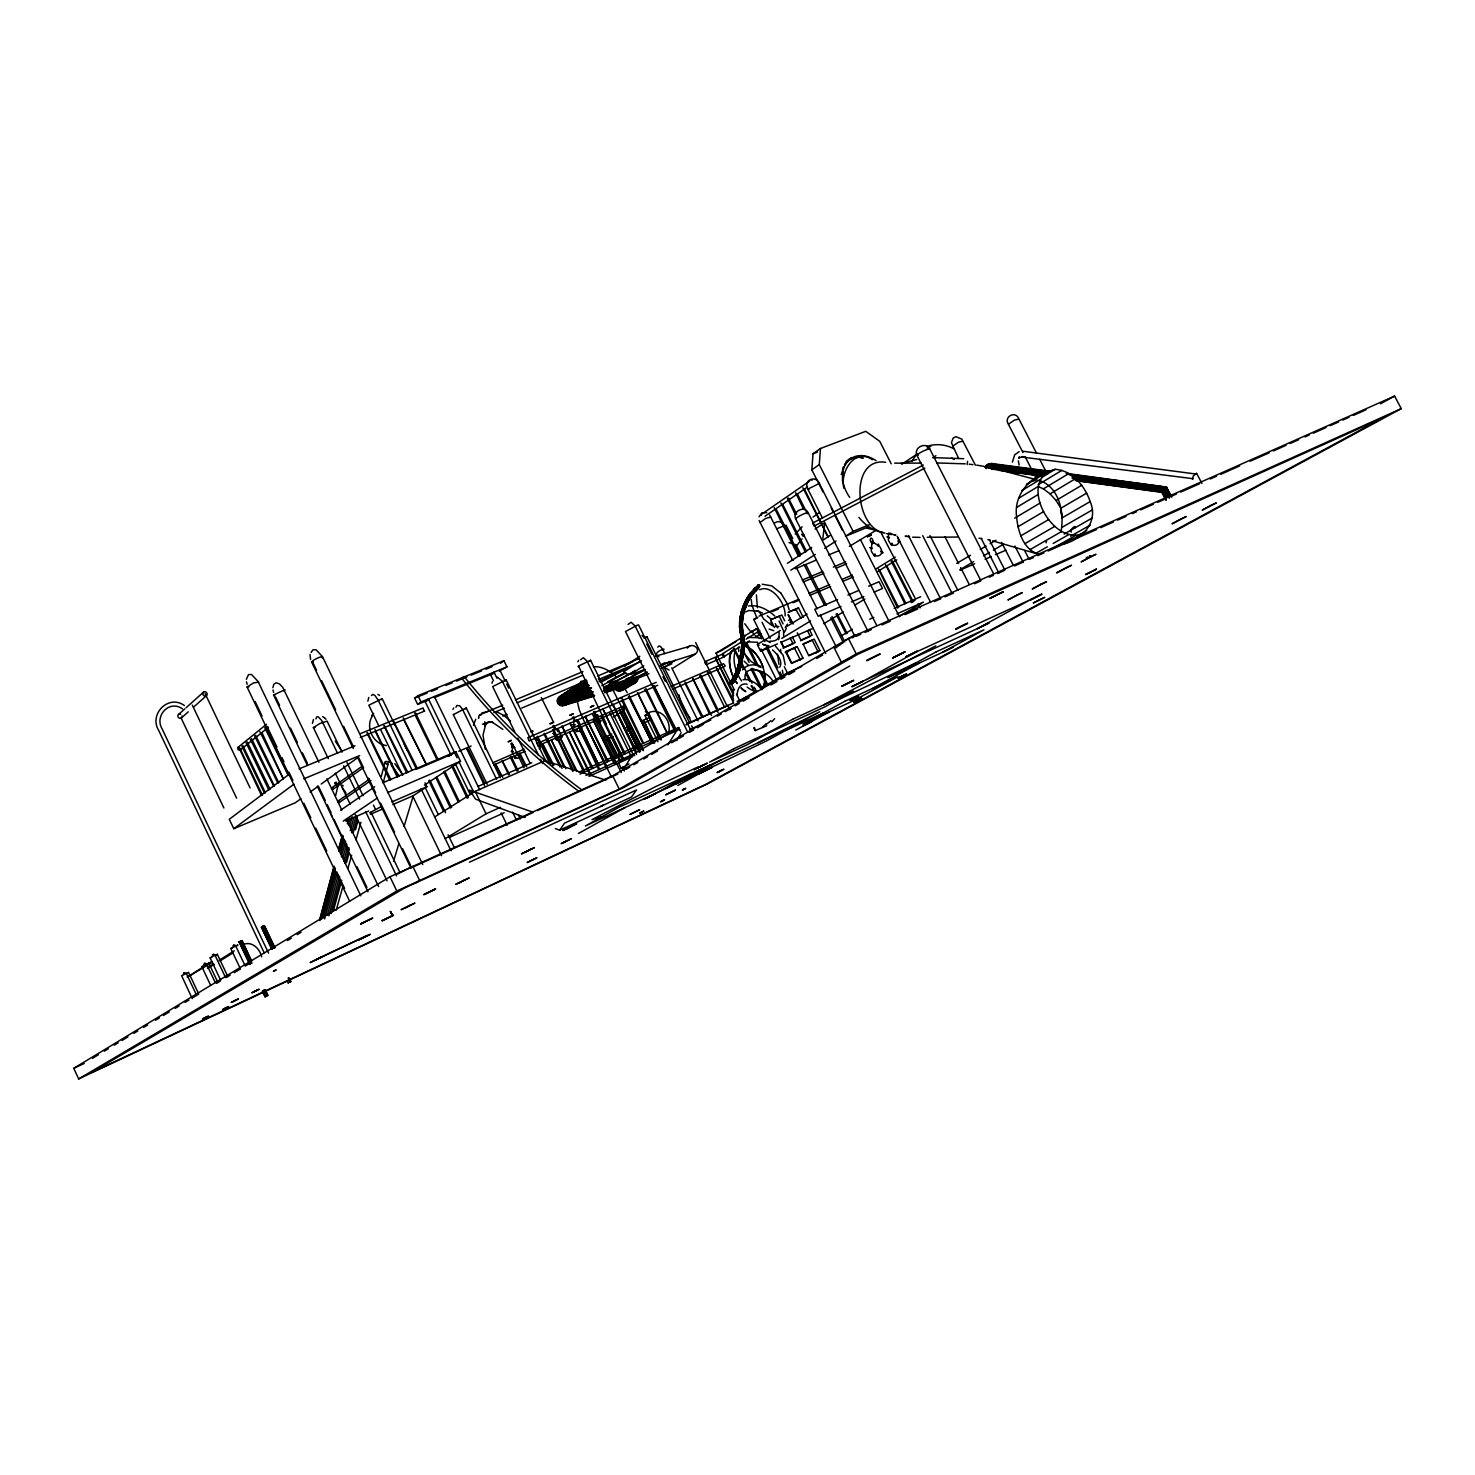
<?xml version="1.0" encoding="UTF-8"?>
<svg xmlns="http://www.w3.org/2000/svg" width="1475" height="1475" viewBox="0 0 1475 1475"><rect width="100%" height="100%" fill="white"/><g stroke="black" fill="none" stroke-linecap="round" stroke-linejoin="round"><path stroke-width="1.5" d="M742.202 646.105L742.441 643.377A43.291 34.46 57.3 0 0 741.556 635.024L740.911 631.853M739.583 621.842L739.565 627.262L739.842 621.528M740.1 621.399L740.653 632.701M740.432 621.307L740.985 632.701M741.243 627.557L741.169 621.233M741.612 627.483L741.538 621.27M741.722 645.884L741.87 643.598A43.107 34.312 57.3 0 0 740.966 635.283M741.943 627.373L741.87 621.344M741.925 646.013L741.925 644.298M742.202 627.244L742.146 621.454M742.367 627.096L742.46 621.749M1081.728 534.097C1050.274 544.386 1016.976 478.656 1055.123 469.327C1072.509 470.433 1084.918 486.16 1090.172 501.574C1098.691 521.376 1083.185 538.578 1064.563 543.796M623.427 669.097C624.533 680.141 640.261 670.185 645.497 669.521M1048.983 470.58C1029.366 477.826 1013.491 494.955 1016.625 517.006C1017.934 531.498 1023.576 550.654 1039.635 554.305M1060.986 531.903C1064.507 513.466 1059.585 486.879 1039.414 480.555M628.368 683.497C632.646 685.875 639.505 681.524 637.55 676.509L604.51 686.686M594.093 696.053L564.077 705.456C558.417 707.539 554.582 699.574 559.836 696.513L584.782 680.012M183.582 973.408L183.637 974.403M741.851 647.728L742.128 643.469A43.144 34.349 57.3 0 0 741.224 635.135M742.128 647.838L742.441 645.054M744.174 647.672L744.174 645.165A45.338 36.082 57.3 0 0 743.271 634.766M744.34 647.525L744.377 645.276A45.946 36.562 57.3 0 0 744.433 641.902A45.651 36.34 57.3 0 1 744.377 645.276M741.648 647.58L741.851 645.276M1012.403 462.154L1014.671 454.835L1019.188 451.627M822.866 538.412L824.636 523.514M1018.322 460.772L1019.114 465.031M349.686 901.336L247.062 687L253.553 682.925L258.697 682.151M606.299 723.838L578.495 666.036L590.59 660.265L613.784 707.318M742.054 646.824L740.745 654.347M742.367 646.732L741.796 651.268M742.331 649.645L742.81 643.303A43.513 34.626 57.3 0 0 741.907 634.914L740.782 621.252L743.99 606.022M742.736 646.695L742.128 651.36M744.101 646.898L743.824 651.194A55.22 44.029 57.1 0 1 742.847 656.412M744.211 649.277L744.303 647.027M823.032 491.986L811.822 469.824L813.038 453.765L820.487 448.492L865.733 431.308L879.764 441.338L891.232 463.814M867.89 527.073L845.452 536.292L853.085 531.369L819.27 464.607L820.487 448.492M741.519 649.277L741.612 647.101M741.722 649.424L741.796 646.953M785.253 664.948L783.151 655.25L775.463 646.179M741.169 665.207A57.894 46.278 57.3 0 1 732.633 683.404L731.121 683.755L730.107 682.224A55.515 44.379 57.3 0 0 738.311 664.746A55.386 44.268 57.3 0 1 730.199 682.003L730.107 682.224M732.651 683.423L730.199 682.003M553.899 729.775L553.881 734.458M573.757 721.183L573.904 726.456A9.237 5.089 66.5 0 0 574.402 727.673M739.583 622.008L740.21 616.458M739.897 622.303L740.395 616.292M740.173 622.413L740.653 616.181M740.524 622.487L743.64 606.022M740.892 622.524L744.359 606.096M741.261 622.505L744.709 606.207M741.63 622.45L743.474 611.24L749.577 597.246M741.962 622.358L743.732 611.406L749.816 597.486M742.22 622.229L742.884 616.568M742.478 621.915L742.994 616.753M367.865 701.16L368.768 697.435M742.238 648.428L740.837 656.375M742.497 651.434L743.197 643.284A43.808 34.865 57.3 0 0 742.294 634.822L741.151 626.469M742.884 651.434L743.566 643.284A44.139 35.123 57.3 0 0 742.663 634.766L741.519 626.451M743.455 649.645L743.253 651.397A55.054 43.9 57.1 0 1 742.663 654.882M744.285 648.945L744.008 651.047A55.183 44.01 57.1 0 1 743.031 656.246A55.091 43.918 57.1 0 0 744.101 650.881M741.224 650.807L741.483 648.779M741.519 651.139L741.667 648.631M312.405 723.469L313.456 719.487M590.59 660.265L589.41 661.353M387.851 761.948L386.616 761.413A1.862 1.512 25.9 0 0 385.141 762.022L386.727 764.363A1.862 1.512 25.9 0 0 388.183 763.737L383.666 781.086M624.275 705.751L625.363 707.76L624.331 705.677L536.623 743.732M1075.478 480.444L1163.056 492.152L1162.153 492.539L1162.89 489.608L1166.153 486.658L1171.758 497.149M756.398 594.867L757.394 607.737M633.623 754.352L634.637 755.624M1165.877 488.852L1166.412 486.75M307.39 765.433L273.576 694.965L285.062 689.673L283.882 690.872M335.618 795.597L338.383 784.128M246.343 679.348L248.482 674.591L251.561 674.499L258.051 681.468L360.803 895.823M272.875 687.682L273.852 684.123L276.286 682.759L279.549 683.976L282.758 687.405L318.895 762.243M1196.704 474.139L1022.894 451.258M742.423 650.069L739.528 664.211A55.773 44.563 57.3 0 1 731.287 681.763M742.589 652.54L742.792 650.069M743.16 650.125L740.266 664.34A56.382 45.061 57.3 0 1 731.932 682.077M743.511 650.217L741.335 661.15M743.787 650.364L741.648 661.077M740.966 652.485L741.298 650.457M733.333 689.286L732.817 700.551M737.168 694.633C737.555 687.571 741.372 682.612 747.143 684.253M843.405 466.782L842.428 481.219M315.927 718.915L316.664 716.905L318.342 716.887L321.661 720.445L337.646 753.43M742.552 651.766L739.897 664.248A56.05 44.803 57.3 0 1 731.618 681.892M740.948 654.531L741.483 651.839M739.325 660.394L740.339 655.453M739.436 660.597L740.524 655.306M740.782 655.195L738.625 665.336M741.114 655.121L738.883 665.502M741.925 660.966L743.013 655.674A54.686 43.586 57.1 0 0 743.972 650.53M742.091 660.818L743.123 655.877A54.907 43.771 57.1 0 0 744.082 650.696M353.281 748.507L311.594 662.017C312.811 659.602 324.906 654.421 322.122 657.868M742.736 617.269L743.935 611.609M742.921 617.122L744.027 611.83M740.137 616.827L744.986 601.597M740.247 617.011L741.483 611.185M740.45 617.177L741.741 611.056M343.011 838.593L333.94 819.362M529.175 740.819L527.829 737.703L656.246 682.353M492.042 683.238L492.41 681.561M674.554 730.549L625.511 631.521L637.495 625.105L638.564 624.921L690.742 730.18M739.399 660.026L738.311 664.948A55.718 44.545 57.3 0 1 732.835 678.611M739.583 659.878L738.422 665.151A55.995 44.766 57.3 0 1 737.076 670.019M741.612 659.897L740.597 664.469A56.732 45.338 57.3 0 1 732.227 682.317M741.87 660.062L740.634 665.649A58.004 46.37 57.3 0 1 739.768 669.042M742.072 660.247L740.911 665.538A58.06 46.407 57.3 0 1 732.337 683.792M742.183 660.45L741.077 665.391A58.023 46.389 57.3 0 1 732.54 683.626M740.561 656.209L741.169 653.499M740.266 655.84L740.727 653.775M740.376 656.025L740.911 653.628M888.632 533.028L888.337 539.868A10.657 7.965 57.6 0 0 889.812 542.763L891.785 545.068L894.919 545.326A9.293 6.951 57.6 0 0 897.501 544.238L899.308 541.897L898.81 539.795A12.095 9.053 57.6 0 0 897.113 536.236M872.002 541.823L871.209 550.599A10.546 7.928 57.7 0 0 872.647 553.457L874.601 555.743L877.736 555.983A9.2 6.914 57.6 0 0 880.298 554.913L882.105 552.59L881.608 550.488A11.966 9.016 57.6 0 0 879.487 546.34L874.011 542.763M572.466 689.95L566.216 692.881L566.418 693.858M658.956 656.799C650.198 652.706 667.862 647.23 663.234 649.903M753.799 727.968L755.108 730.604L766.779 725.792M657.776 647.138C660.118 642.713 663.934 652.024 664.653 653.628M381.306 776.348L384.993 762.354M657.979 741.722L644.999 715.467C649.83 713.937 648.484 711.042 648.373 713.918M678.5 727.747L679.459 729.443M319.872 919.091L334.069 866.12M338.808 848.457L342.348 835.2M319.651 920.529L334.124 867.042M339.195 847.609L342.403 836.159M320.444 919.792L334.106 868.904M338.863 851.204L343.03 835.717M323.302 910.038L328.04 892.412M329.22 888.005L333.958 870.361M341.057 843.921L342.845 837.302M321.679 918.962L335.397 868.001M340.153 850.282L343.14 839.201M347.307 823.695L348.506 819.27M323.302 917.966L335.858 871.375M340.651 853.619L344.228 840.308M348.413 824.783L350.22 818.127M324.629 918.925L337.24 872.278M341.444 856.717L345.648 841.174M349.852 825.631L352.248 816.744M327.376 915.108L338.236 875.081M343.048 857.307L346.68 843.958M350.294 830.609L353.908 817.279M328.907 915.846L339.637 876.463M343.804 861.142L347.363 847.996M351.529 832.693L355.696 817.371M331.174 913.541L340.135 880.704M344.91 863.188L349.096 847.867M353.281 832.527L357.448 817.205M333.332 910.868L341.702 880.225M346.496 862.691L348.893 853.933M355.475 829.853L357.872 821.096M778.634 639.671L779.445 636.702M723.451 654.144L723.008 655.767M723.912 656.836C726.493 655.49 721.035 657.205 722.695 653.628L742.183 641.57M336.208 910.186L343.011 886.014M347.952 868.425L351.658 855.242M355.973 839.865L360.914 822.276M232.847 946.065L233.88 944.756L235.428 945.438L245.256 966.07M643.708 637.882L646.935 636.794L645.663 637.919M393.512 861.4L398.785 843.884M404.076 826.35L413.313 795.689L426.883 786.747L424.984 782.819M967.157 464.57L967.6 461.362M575.397 720.556L573.793 720.63M553.586 728.005L555.227 727.931M841.266 474.526L843.589 467.151M743.953 612.217L747.567 602.667M741.317 611.941L743.068 606.207M741.519 612.143L743.326 606.096M513.798 747.198C512.433 749.724 510.534 744.119 513.245 745.723M929.951 449.119C927.517 448.289 915.035 454.761 918.169 455.425M599.274 721.625C592.563 723.192 605.414 718.565 599.698 721.976M455.996 707.263L456.365 706.212M759.053 516.822L761.893 512.802L766.705 512.692M1075.312 527.7C1076.031 523.514 1068.287 531.664 1071.366 532.033M779.703 667.216C783.188 661.556 777.749 654.531 772.531 649.922M473.457 725.258L475.761 719.228M911.863 461.196L916.712 453.987M485.773 723.948L483.007 735.14L485.275 749.245M519.513 755.938L518.739 757.394A9.329 4.923 66.6 0 1 517.209 758.371L514.111 756.749A9.403 4.978 66.6 0 1 513.779 756.196M784.479 632.038L786.304 628.553M580.597 659.731L583.455 657.703L587.197 661.408L633.697 755.716M788.572 620.348C790.047 618.08 792.96 623.39 789.733 622.118M578.532 791.098C534.743 758.869 495.6 720.501 461.601 678.131L464.201 676.601C498.163 718.878 537.269 757.154 581.021 789.291M464.219 676.693L463.168 677.67M628.073 624.423L631.153 622.229L635.135 626.045L687.663 732.024M742.902 607.036L745.41 601.321M743.087 607.258L745.723 601.265M743.345 607.46L748.618 596.767M743.658 607.626L748.968 596.877M744.359 607.036L752.25 592.821L759.367 585.391L759.938 586.257L757.707 585.28L757.505 586.718M745.299 607.626L747.493 602.169M906.406 536.163L905.152 536.089M311.096 652.448L312.94 649.83L316 649.719L322.417 656.559L422.772 864.59M372.235 716.223C365.155 727.47 373.193 743.935 386.303 745.539M338.328 784.497L338.162 784.847A1.899 1.549 24.4 0 1 336.65 785.474L336.189 785.401M335.083 783.096L335.765 785.216M825.226 604.971L823.806 602.169M757.376 642.731L758.961 645.405M577.85 661.759L578.587 660.339M1046.531 540.772L1046.07 542.8M452.917 709.475L453.71 707.963M761.34 514.443L761.192 515.402M676.859 740.597L681.173 732.651M680.528 731.342L678.629 727.525L667.898 744.875M895.878 534.78L894.717 534.761M580.652 730.125L580.892 726.696M632.48 754.684L623.188 769.821M844.474 464.865L846.613 461.03L851.425 457.582M746.719 603.201L749.982 597.762M747.032 603.164L752.969 593.909M744.875 602.058L747.714 596.896M744.967 602.298L747.972 596.785M745.133 602.556L748.286 596.748M212.326 954.952L213.617 954.085L215.018 955.247L225.564 977.593M951.725 458.098L954.251 459.426M635.08 670.314L630.194 674.13M935.906 455.646L933.362 457.49M266.477 724.299L237.862 747.493L238.083 749.706L239.817 750.332L268.487 727.212M239.817 750.332L239.817 748.526M927.093 447.994L930.836 446.28M328.317 758.648L313.382 727.581L319.614 723.653L327.081 721.091L342.016 752.121M371.479 695.499L372.788 694.43L374.834 695.389L378.079 699.961L412.06 770.19M559.689 830.204L564.556 823.124L636.555 789.936L631.466 797.016L559.689 830.204L555.374 828.618M360.287 737.5L424.634 711.061L422.993 708.645M844.88 465.289C848.199 458.836 856.385 455.683 863.188 458.19M573.535 719.155L574.605 718.915M747.53 597.062L750.535 592.821M747.419 597.541L750.978 592.526M747.493 597.817L751.273 592.508M747.659 598.094L751.605 592.544M747.88 598.334L759.367 585.391M749.484 597.32L759.625 585.649M748.858 598.813L752.748 593.337M749.189 598.832L752.895 593.614M749.742 598.684L752.932 594.167M555.467 729.406L554.121 729.461M509.465 741.427L510.737 740.597M378.78 725.829L368.824 705.216L382.154 698.671L395.226 725.608M382.283 698.837L381.324 699.74M645.349 711.632L647.617 713.052L661.021 740.1M873.44 542.782C871.965 546.432 870.914 537.619 873.44 542.782C867.927 543.962 870.619 532.106 873.458 542.081M529.341 740.782L657.703 685.303M265.371 929.969L264.781 928.586M802.068 538.854L794.767 548.073L793.716 544.109L788.996 542.56M551.244 723.451L553.586 722.234L541.307 697.601M788.388 497.997L796.684 514.259M666.128 681.671L664.838 678.684L664.856 680.528M371.626 715.762L373.636 713.384M722.842 653.978L704.995 661.667L705.161 663.455L706.451 664.58L724.409 656.725M706.451 664.58L704.995 661.667M750.406 593.319L754.389 588.599M750.462 593.595L754.684 588.562M750.609 593.89L754.997 588.617M751.439 594.572L758.574 587.124M751.771 594.683L758.703 587.437M752.084 594.72L756.269 590.074M752.397 594.683L756.251 590.35M724.981 666.331L672.545 689.231M415.305 715.375L437.098 759.883L437.964 759.404L415.452 712.812L414.512 713.218M524.086 767.774L512.065 743.16L513.355 746.295M771.867 721.773L774.652 718.638M553.586 725.497L555.061 728.005M573.83 716.776L572.263 717.495M484.593 725.921L487.709 722.529L486.658 723.192L490.696 721.717L488.28 721.939L493.111 722.492L492.06 722.049L502.809 729.369M453.71 714.453L466.248 707.908L500.283 777.749M793.108 559.947L791.909 560.482L792.849 560.002M774.117 507.566L798.491 556.222L799.727 555.614L776.182 509.152M466.321 708.074L465.27 708.94M780.883 502.901L805.239 551.834L806.143 551.447M770.761 517.135L765.691 518.389L760.27 522.39M239.872 748.231L262.347 794.97L261.499 795.431L239.3 748.433M795.209 534.024L802.123 526.815M802.842 487.746L828.176 537.103L804.612 489.442M259.858 731.563L283.403 779.021L262.126 733.038M288.197 775.444L264.762 727.636M1018.58 458.061L1019.465 456.678M192.229 998.575L181.628 975.694L188.56 972.375L198.295 993.062M339.287 802.474C340.467 798.897 335.36 802.953 339.287 802.474L370.907 780.533M742.681 669.853C746.719 664.063 754.813 663.99 760.823 666.276M332.963 789.309C334.143 785.733 329.036 789.789 332.963 789.309L362.537 768.328M687.239 648.152C691.332 641.625 702.266 648.816 695.223 654.089L673.061 668.083M220.642 980.174L210.114 957.865L213.414 956.003L217.341 954.343L227.869 976.653M624.681 666.423L625.824 665.317M210.538 985.097L201.798 966.586L204.988 964.797L208.786 963.175L217.526 981.686M217.341 954.343L216.327 955.007M208.786 963.175L207.827 963.802M755.698 590.867L758.74 587.732M755.938 590.756L758.592 588.248M753.946 588.875L759.072 585.206M753.799 589.392L758.445 585.003M753.854 589.687L758.758 585.059M1034.565 597.541C1019.538 605.801 1055.492 587.548 1035.966 596.822M183.914 972.578L186.256 973.297L196.009 994.003M757.892 585.151L757.726 586.46M240.333 968.651L230.782 948.48L237.973 944.996L236.94 945.659M241.9 746.147L264.467 793.034L265.352 792.683L242.896 745.631M246.933 742.294L246.085 742.736L268.745 789.826L269.999 789.217L247.339 742.165M250.363 739.288L273.797 786.138M537.711 736.523L551.134 763.239M766.207 723.783L762.686 726.935M572.669 771.314L553.143 729.756M552.683 730.07L553.641 729.553L573.775 770.78M178.586 714.453L184.799 708.903M186.053 707.779L203.532 692.125M591.862 768.42L592.803 767.94L591.77 768.493L570.032 723.192L591.844 765.894M181.407 717.938L188.265 711.835M193.575 707.115L206.426 695.702A2.305 2.047 45.3 0 0 205.67 691.941A2.305 2.047 45.3 0 0 202.849 694.098A2.305 2.047 45.3 0 0 206.426 695.702M576.522 720.464L577.555 719.911L598.868 765.304L577.131 720.187M962.548 441.302L958.492 442.187L952.629 446.261M606.022 759.607L585.372 716.555L608.106 761.1M594.37 711.743L616.679 757.247L615.812 757.707L593.669 713.052L594.96 711.632M891.195 561.256L912.306 602.113M624.054 753.983L602.869 708.959L625.105 753.467L624.054 754.002L625.068 753.485M603.183 708.867L602.242 709.346M755.347 730.531L754.389 727.452M636.536 754.518L613.01 704.571L635.338 748.876L634.287 749.411L635.338 748.876M613.453 704.423L612.457 704.921M621.141 698.781L622.1 698.32L643.432 742.957M1018.303 419.25L1014.542 420.043L1008.55 424.118M629.456 696.145L651.323 740.321L650.291 740.856M645.331 689.267L646.197 688.88L667.272 733.259L645.128 689.415M1092.569 571.341L1096.515 569.147L1085.582 574.549L1091.168 572.042M213.488 963.783L207.514 968.006L214.281 964.521M208.62 968.042L207.827 967.323M211.755 961.387L187.214 977.261L212.566 962.143M188.339 977.298L187.546 976.561M619.555 761.118L608.161 737.15L620.459 760.658M733.61 695.499L715.652 658.385L733.647 692.9M716.352 658.071L715.412 658.569M639.302 752.232L627.963 728.392L639.247 749.798M709.438 713.9L692.881 678.574L711.466 715.449M700.791 675.181L718.067 709.973M643.229 721.699L644.133 721.257L653.849 743.289M583.418 771.517L584.506 770.964L561.938 725.958L583.418 771.517L584.469 771.001M774.781 522.888C784.571 516.674 788.148 534.964 791.596 539.887M624.294 710.249L622.874 707.392L624.294 710.249L613.526 716.942M598.518 765.451L599.569 764.935M533.102 734.292L532.309 734.863M289.229 774.172L229.27 819.289L233.769 828.71L295.35 802.732L300.882 798.731M615.591 757.781L616.642 757.283M366.98 732.817L389.695 780.072L390.82 779.501L367.404 732.54M374.945 729.443L397.918 776.569M233.769 828.71L293.986 784.128M383.998 725.829L406.639 772.845L407.764 772.273L384.274 725.608M622.026 700.883L642.823 743.234L643.874 742.699M429.004 699.814L417.665 704.442L414.604 698.154L417.978 695.665L503.952 660.726L506.957 666.866L499.251 671.088M505.077 681.081L506.165 679.938L492.668 686.576L514.812 731.95M416.171 768.752L417.259 768.217L416.208 768.788L393.548 721.902M783.723 526.575L784.755 525.543L776.864 528.732M417.665 704.442L421.039 701.971L506.957 666.866M403.91 720.077L426.33 764.437L403.228 717.827M436.987 759.92L437.946 759.422M807.231 513.816C809.959 510.368 795.486 517.264 795.781 519.126L854.67 635.928M512.12 746.737L510.903 743.603L511.843 743.234M658.495 737.168L659.565 736.633L637.513 692.605L658.495 737.168L659.528 736.67M811.176 480.002L812.264 480.094M310.1 792.075L317.494 786.728M321.181 784.073L358.075 757.394M676.011 729.258L653.812 685.58L674.978 729.793M500.431 663.252L503.952 660.726M331.709 787.871L361.264 766.853M813.02 517.117L819.418 512.581M239.042 942.027L242.103 940.571L251.672 961.073M242.103 940.589L239.024 942.064M264.375 925.71L261.333 927.222L264.467 925.692L274.903 947.706M811.822 469.824L819.27 464.607M500.818 775.887L495.305 763.626L502.791 777.417M338.033 801.054L369.617 779.058M508.58 774.91L502.108 760.676L509.576 774.43M517.117 771.148L510.313 757.154L511.18 756.767M761.543 514.296L809.535 481.127M524.75 765.378L518.923 753.412L519.753 752.987L526.704 766.889M765.009 516.268L807.526 487.008M340.559 810.273L374.687 786.783M552.885 765.728L542.597 743.75L553.862 765.248M563.837 767.166L551.3 739.952L565.828 768.752M237.862 747.493L239.595 748.138M575.158 769.655L559.504 736.394L577.149 771.259M343.233 821.114L377.526 797.883M598.629 769.397L578.126 726.032L599.569 768.954M591.069 775.02L569.479 732.061L590.258 775.444M606.004 767L585.372 723.819L606.907 766.576L606.004 767.037L606.852 766.594M448.769 756.417L455.849 751.66L460.513 761.266L424.413 785.161M614.061 763.386L614.946 762.962L614.061 763.405L593.374 720.335L615.02 762.944M369.69 812.836L381.527 806.383M601.966 716.647L623.169 759.256L622.284 759.68L623.169 759.256M630.858 755.845L609.913 713.199M870.563 535.278L871.448 534.817L869.568 535.794M640.021 751.715L619.463 708.996L640.5 751.457M758.003 633.531L758.224 633.494M901.87 464.164L917.137 454.023M586.036 679.533L558.656 697.638L562.952 696.311M561.145 695.665L585.372 680.215M557.79 698.929L585.428 680.676M815.067 529.046L824.378 522.906M570.051 691.222L573.757 688.77M579.343 685.082L584.911 681.413M557.329 700.33L587.013 680.731M557.273 701.713L587.087 682.058M557.642 703.003L587.511 683.349M558.417 704.11L588.267 684.511M559.523 704.958L589.263 685.451M588.617 687.332L560.906 705.474L593.134 695.407M589.945 687.682L562.454 705.658L594.665 695.573M572.835 699.205L587.603 689.544M591.069 687.829L564.077 705.456L588.802 689.526M639.8 656.246L627.225 664.469L628.774 663.916M565.663 704.903L591.604 688.051M787.373 563.321L811.785 547.428M823.05 540.09L830.554 535.204M623.796 671.733L641.09 660.505M790.84 570.198L815.306 554.416M824.728 548.35L836.012 541.048M633.125 672.711L643.764 665.87M795.633 492.705L803.598 509.317M876.574 529.986L849.397 546.358M669.152 670.111L664.174 667.272L675.292 660.228M434.756 816.91L475.153 791.393L545.842 760.27M764.843 641.68L753.725 619.482L757.247 617.269M795.763 609.341L801.109 618.504M219.148 960.262L234.248 950.84M219.959 960.981L233.179 952.758M734.458 690.116L716.002 653.093L756.638 628.719L761.69 638.822M720.685 651.083L735.822 641.662M739.602 639.32L745.281 635.78M750.959 632.24L756.638 628.719M695.223 654.089L660.745 664.948L664.672 662.773M746.092 639.154L759.736 630.692M794.933 610.115L798.491 607.903L803.267 617.417M745.963 697.288L737.131 701.362M751.937 685.746C752.195 691.628 759.33 694.522 754.094 687.258M761.893 687.995L752.066 668.304M759.662 671.328L766.613 685.156L767.737 684.603L761.782 672.766M767.664 684.658L766.631 685.156M643.653 811.158L639.726 813.131L643.764 811.121M724.133 656.522L739.749 646.898M743.658 644.483L749.503 640.888M755.366 637.274L761.229 633.66M662.367 800.962L660.431 801.865L664.524 799.837M876.297 568.742L895.288 557.089M630.267 756.085L630.489 755.974M780.275 630.47L757.283 644.52L760.621 651.212L777.472 643.874M786.009 626.949L807.083 614.061M877.68 571.489L896.689 559.873M445.284 838.648L486.049 813.794L500.578 807.304M1026.784 484.113L1029.993 482.141M1026.287 484.74L1043.931 473.991M1041.368 477.679L1055.123 469.327M1021.88 490.567L1040.336 479.357M760.621 651.212L768.309 646.548M781.75 638.398L810.549 620.938M73.75 1068.324L389.972 876.795L612.678 775.776L619.223 789.07L396.812 891.011L78.673 1078.926L73.75 1068.324L84.167 1063.475M264.025 990.149C264.873 996.326 270.755 994.537 264.91 996.713M1038.16 484.703L1061.926 470.322M1018.653 498.273L1038.418 486.308M92.519 1058.312L98.419 1054.736M104.338 1051.177L108.265 1048.799M114.165 1045.222L118.111 1042.843M122.038 1040.465L127.938 1036.907M133.856 1033.33L137.783 1030.951M143.683 1027.393L147.629 1025.014M155.502 1020.258L159.429 1017.879M163.375 1015.501L169.275 1011.924M175.175 1008.365L179.12 1005.987M185.02 1002.41L188.948 1000.032M192.893 997.672L198.793 994.095M216.512 983.401L220.439 981.023M226.357 977.446L230.284 975.067M234.23 972.689L240.13 969.13M246.03 965.553L249.957 963.175M287.367 940.589L291.294 938.211M297.194 934.634L301.14 932.255M783.096 648.115L793.015 643.69L790.121 637.938M290.852 981.465L287.809 982.977L290.944 981.428M559.836 696.513L561.182 695.628M1038.16 486.529L1043.378 488.852L1068.951 473.475M800.501 640.777L810.31 636.389L807.452 630.673M794.509 648.115L800.261 659.62M1016.865 507.289L1038.363 494.383M823.788 623.685L843.35 611.959M855.076 604.916L864.866 599.053M785.161 652.227L795.062 647.783M1043.378 488.852L1050.071 493.867L1075.699 478.564M793.605 648.705L797.182 646.566L802.953 658.071L799.358 660.192M1014.634 518.186L1040.133 503.03M204.251 1018.285L206.758 1016.81M615.13 688.456L615.812 689.526L621.547 686.115M615.812 689.526L616.716 690.392L626.414 684.64M628.608 696.513L629.53 696.071M233.474 1001.507L236.129 999.921M625.584 687.35L629.53 685.027M618.984 691.351L631.153 684.16M620.182 691.351L636.647 681.579L604.603 691.591M623.151 689.968L635.541 682.63L605.395 692.217M1050.071 493.867L1056.045 500.467L1081.747 485.257M803.027 644.28L812.246 640.224L817.998 651.673L816.044 652.78M224.421 1008.845L226.966 1007.333M254.013 991.882L256.724 990.297M1017.971 526.759L1043.655 511.622M956.74 563.358L970.476 555.282M980.285 549.493L986.167 546.027M990.094 543.722L995.975 540.256M674.776 729.775L618.504 762.907L621.215 768.438L625.4 766.539M415.305 883.119L419.656 880.538L412.852 866.415L397.568 873.993M405.201 908.084L410.548 904.931M1193.293 478.73L1021.696 457.029M734.31 648.355L752.029 683.146M840.953 636.057L852.476 629.309M1090.172 501.574L1062.074 517.891L1060.783 508.285L1086.688 493.111M816.302 652.669L819.934 650.549L814.182 639.117L803.119 643.967L808.779 655.767L817.998 651.673M959.948 569.663L973.721 561.625M983.548 555.891L989.448 552.443M993.376 550.138L1003.203 544.386M621.215 768.438L628.995 763.903M1020.792 535.849L1048.67 519.587M743.511 698.449L756.859 690.65M801.792 666.442L787.392 672.858L760.676 688.438L750.941 668.839M531.756 731.747L533.028 731.065L531.664 731.877M553.752 725.479L552.738 726.087M609.507 777.62L848.457 638.509L1394.576 396.074L1401.25 408.649L707.465 783.907L78.673 1078.926M845.617 640.353L855.223 634.766M911.034 602.63L914.924 600.362M625.842 769.397L629.825 767.074M633.789 764.769L637.772 762.464M643.727 758.998L647.709 756.675M651.692 754.37L657.647 750.904M671.567 742.81L675.55 740.505M679.514 738.182L683.497 735.878M689.452 732.411L693.434 730.107M697.417 727.783L703.372 724.317M717.293 716.242L721.275 713.918M725.239 711.614L731.213 708.147M735.195 705.824L739.159 703.52M743.142 701.215L749.097 697.749M770.964 685.027L776.938 681.561M780.92 679.256L784.884 676.951M788.867 674.628L794.822 671.162M816.689 658.458L822.663 654.992M834.592 648.06L840.547 644.593M852.089 637.882L859.261 633.715M459.499 882.88L465.031 879.653M900.1 615.886L921.543 603.496M1024.885 543.667L1054.809 526.354M787.484 498.329L795.412 514.867M1061.852 527.46L1091.998 510.11M524.879 852.513L530.631 849.213M566.713 828.95L572.872 825.41M397.494 776.661L398.268 776.311M1029.956 549.659L1061.668 531.479M1064.102 534.079L1091.998 518.149M619.223 789.07L856.219 653.886L1401.25 408.649M467.225 749.355L468.11 748.95L484.685 783.151M1047.361 546.783L1035.671 553.42L992.638 540.846M1053.187 543.445L1068.767 534.577M1070.647 536.218L1090.209 525.118M1055.621 546.801L1075.607 535.48M1076.676 536.236L1086.706 530.558M849.766 665.999L647.562 780.312L469.456 862.174M697.269 768.328L703.833 764.64M646.843 798.086L652.909 794.675M702.377 772.255L708.608 768.77M695.61 642.492L727.046 705.935L728.097 705.419L685.875 724.833M578.403 833.486L625.197 807.489M531.959 860.165L536.937 857.731L527.147 862.562L534.485 858.763M563.597 842.612L571.341 838.667L561.127 843.645L566.234 841.156M640.814 812.651L642.694 811.6M657.094 792.665L691.535 773.601M666.092 788.498L700.643 769.397M676.14 783.815L710.821 764.658M661.501 801.386L663.437 800.317M683.017 789.733L685.008 788.627M718.491 771.978L722.344 769.858M686.152 779.169L720.962 759.975M1090.32 556.831L1081.12 561.901L1095.98 554.268L1090.32 556.831L1089.767 555.743M677.799 785.456L705.99 769.95L766.668 740.856L819.787 711.761L758.334 742.626L618.873 807.304L585.372 826L705.99 769.95C729 759.459 680.971 782.875 705.99 770.024M823.732 704.884L935.814 645.866M805.203 724.87L811.49 721.625L803.23 725.718L809.72 722.639M852.034 699.592L856.606 697.085M685.027 682.003L702.893 716.776M716.703 668.249L733.665 700.496M1380.453 403.8L1394.576 396.074M855.389 701.528L859.796 699.113M899.842 677.412L904.488 674.868M393.825 721.699L417.277 768.235M733.665 648.594L739.565 661.095M872.352 688.622L919.46 662.976M266.293 995.994L264.928 996.694L262.255 991.053M795.799 730.033L829.448 711.835M239.503 748.489L238.618 748.821M650.862 740.524L628.497 696.606M591.752 706.599L590.295 707.207L592.618 706.009M780.699 677.043L780.33 677.172M600.233 682.593L624.46 669.779M607.847 681.634L623.87 673.172M601.745 685.654L625.99 672.858M603.349 687.848L633.383 671.992M615.683 681.524L633.549 672.084M631.742 676.38L643.543 670.166M615.186 685.562L644.962 669.871M633.199 679.348L646.972 672.102M1086.301 557.753L1087.886 556.923M923.295 465.067L812.743 523.017L813.002 524.086M814.274 526.04L924.843 468.11M509.336 741.188L508.045 741.851L509.373 741.39M511.272 740.579L510.239 741.003M551.152 723.192L549.862 723.856L551.152 723.414M571.046 714.638L569.756 715.301L572.06 714.49M959.653 626.949L955.818 629.069L967.637 623.28L961.147 626.174M870.6 535.314L869.107 536.052M867.079 660.523L879.561 654.163M989.965 598.463L1002.852 591.899M361.504 923.663L371.663 918.501M424.597 894.422L434.683 889.296M893.112 657.832L904.581 652.005M842.17 686.133L853.214 680.528M956.003 629.106L967.342 623.353M382.836 920.529L392.553 915.588L390.562 911.458M906.074 656.854L916.989 651.323M788.756 651.231L785.825 652.688M852.292 686.557L862.783 681.247M1030.914 599.661L1041.59 594.259M1085.766 574.513L1096.331 569.184M205.191 1017.547C195.382 1022.728 215.608 1012.366 205.818 1017.547M225.398 1008.07C215.571 1013.27 235.834 1002.889 225.952 1008.089M592.6 706.212L593.909 705.566L592.397 706.156M885.608 564.704L904.839 603.828M878.473 569.073L897.611 608.05M745.557 697.528L745.908 697.306M274.553 970.605C270.22 972.91 279.494 968.135 274.922 970.568M758.334 742.626L802.769 721.091M530.668 731.913L532.088 731.305M720.703 770.651C731.987 765.47 708.977 776.311 720.132 771.204M683.902 789.309C678.094 791.964 690.097 786.322 684.142 789.033M662.57 800.722L664.414 799.874M792.536 662.92L800.833 659.288M636.905 677.228L647.285 672.287M659.731 666.35L670.092 661.408M595.734 711.761L593.78 713.015M834.666 701.492L915.791 662.994M646.99 714.638L645.11 715.449M591.217 706.654L592.95 706.101M591.825 706.414L591.475 706.709M610.023 672.323L632.959 661.556M599.034 681.303L630.323 666.608M1089.38 556.204L1090.357 555.762M785.456 730.567L823.566 712.886M698.634 766.705L654.753 787.023L591.973 819.621L601.929 816.763M869.66 535.609L869.955 535.462M727.783 705.529L729.867 709.604M410.585 868.093L533.139 812.467M537.306 810.586L607.921 778.542M609.913 777.638L617.896 774.006M708.313 671.862L707.392 672.323L724.575 707.133M449.764 837.247L504.155 812.762M689.858 729.48L710.803 720.058M852.181 657.481L841.451 662.312L833.781 647.064L842.741 643.082M588.949 776.366L632.498 756.767M585.096 716.758L586.091 716.223M687.018 723.764L733.13 703.096M579.933 774.098L679.569 729.424M585.962 775.444L633.678 753.983M578.974 772.144L678.629 727.525M856.606 636.112L860.81 634.25M865.032 632.388L871.338 629.567M881.866 624.902L890.292 621.159M905.023 614.614L917.653 608.991M934.486 601.523L940.81 598.703M945.014 596.84L953.44 593.097M974.477 583.75L980.801 580.947M989.209 577.204L993.431 575.324M997.635 573.462L1003.959 570.659M1014.468 565.976L1022.894 562.233M1029.2 559.431L1033.422 557.55M1037.626 555.688L1043.95 552.885M1048.153 551.005L1067.089 542.597M1077.617 537.914L1096.57 529.507M1100.774 527.626L1113.404 522.021M1117.607 520.14L1126.033 516.397M1132.357 513.595L1136.561 511.733M1140.765 509.852L1153.395 504.247M1157.617 502.367L1166.024 498.642M1176.552 493.959L1170.228 496.762L1165.25 487.045L1067.236 473.954M1180.756 492.078L1199.71 483.671M1210.237 478.988L1216.543 476.185M1220.747 474.323L1239.701 465.897M1250.228 461.214L1269.164 452.807M1273.386 450.926L1286.016 445.321M1290.219 443.459L1298.627 439.716M1304.951 436.913L1309.155 435.033M1313.377 433.171L1326.007 427.547M1330.21 425.685L1338.636 421.942M1342.84 420.062L1349.146 417.259M1353.368 415.397L1365.997 409.792M896.947 613.858L923.424 602.15M802.953 658.071L791.798 663.031L786.009 651.489L797.182 646.566M808.872 655.453L819.934 650.549M869.752 619.187L873.827 617.38M894.182 608.401L920.658 596.73M603.441 737.758L611.867 734.052M624.497 728.484L630.821 725.7M641.348 721.054L649.922 717.311L651.157 719.542M604.695 740.303L613.102 736.597M625.75 731.01L632.056 728.226M642.584 723.561L651.01 719.855M477.826 786.507L531.793 762.796M801.109 640.003L812.19 635.153L809.314 629.438M960.17 570.143L974.698 563.782M985.097 559.246L991.311 556.517M995.477 554.692L1005.858 550.157M492.779 762.778L524.104 749.171M671.162 686.447L723.487 663.732L724.981 665.502M493.83 764.935L525.155 751.328M537.674 745.889L625.363 707.76M781.676 642.031L813.26 628.276M841.027 606.428L818.238 616.292L814.753 609.359L837.56 599.551M851.388 601.929L863.815 596.564M874.177 592.083L882.474 588.488L879.045 581.722L868.664 586.183M345.703 820.985L368.713 811.029M391.834 801.921L426.883 786.747M370.336 814.329L382.615 809.001M392.848 804.557L413.313 795.689M232.294 947.946L230.782 948.48M211.662 957.312L210.206 957.883M847.922 595.089L858.303 590.627M716.002 653.093L719.118 651.747M387.575 792.61L460.513 761.266M382.836 782.801L455.849 751.66M417.591 768.844L450.539 754.794M458.78 751.273L471.133 746M789.236 611.848L798.491 607.903M636.462 678.979L648.963 673.633M661.445 668.304L671.862 663.842M758.998 616.163L798.325 599.458M809.904 595.347L830.591 586.571M842.981 581.316L853.324 576.928M753.725 619.482L757.855 617.73M772.31 611.59L778.505 608.954M792.978 602.796L799.173 600.159M551.724 722.934L553.586 722.234M509.908 740.911L511.235 740.303M483.8 724.078L488.022 722.308M502.772 716.076L506.994 714.306M521.744 708.074L580.763 683.165M599.256 679.201L641.017 661.538M808.945 593.429L829.614 584.653M842.022 579.398L852.366 575.029M745.539 611.941L748.876 610.521L757.431 611.074M597.688 676.029L639.486 658.422M479.541 714.914L502.754 705.197M515.42 699.888L582.92 671.604M802.234 580.081L822.939 571.415M833.301 567.082L845.728 561.883M803.193 582.017L823.898 573.332M836.325 568.115L846.687 563.782M493.867 712.591L504.432 708.166M517.098 702.837L582.533 675.347M303.85 778.837L359.697 755.587M795.209 568.834L816.044 560.187M828.563 554.987L838.98 550.673M759.68 589.779C770.595 583.971 785.769 602.132 785.161 615.942M299.075 768.881L354.977 745.778M745.281 643.321L748.673 641.92L757.542 642.27M853.085 531.369L869.439 524.658M537.896 736.338L536.974 736.855L550.046 763.773M434.406 697.601L494.309 673.116M360.822 733.462L423.104 707.945M456.973 705.492L459.684 705.751L462.449 709.198L496.54 779.206M755.108 691.886L756.085 691.369M622.284 759.699L601.228 716.979L602.132 716.518M414.604 698.154L427.178 693.047M431.364 691.332L437.633 688.788M446.003 685.377L452.29 682.833M456.476 681.118L466.948 676.859M471.133 675.163L481.606 670.904M485.791 669.207L492.06 666.645M1019.151 458.024L1022.931 456.476M580.689 681.524L581.795 681.118M571.894 714.25L573.443 713.697L570.788 714.951M531.461 731.637L531.977 731.453M597.117 714.582L598.186 715.504L596.527 715.965M813.038 453.765L817.353 452.124M481.735 713.107L489.663 710.876M239.134 942.046L249.773 964.503M901.372 463.574L916.676 459.536M255.617 735.306L278.72 782.653L277.872 783.114L254.622 735.841M805.295 551.834L806.493 551.226L782.838 504.561M606.041 691.388L629.678 683.994L617.804 691.019L616.716 690.392M604.824 692.697L634.176 683.46M592.618 694.301L569.129 701.621L568.281 702.93L593.909 694.909M603.293 690.982L637.44 680.344M573.922 697.528L593.116 691.591M603.791 688.29L637.919 677.726M573.867 698.91L593.079 692.937M603.736 689.636L637.882 679.035M583.455 691.849L589.853 689.894M609.064 683.994L617.601 681.358M626.138 678.74L632.535 676.767M578.089 694.836L591.309 690.761M610.115 682.519L616.532 680.547M655.416 656.246L689.618 646.29M579.177 666.368L578.089 666.589M273.152 786.525L274.368 785.935L251.617 738.698M315.097 727.415L313.382 727.581M743.068 679.68C750.775 678.574 757.523 684.013 761.93 689.765M809.111 489.128L807.544 489.294L819.584 483.265M1196.428 473.272L1193.201 476.185L1192.427 479.117M424.468 711.097L423.583 710.249M242.601 944.24L244.168 944.959L242.527 944.461M991.329 463.5L989.227 463.887A15.063 10.731 67.8 0 0 985.134 466.837M991.772 463.611L988.803 464.164A14.934 10.638 67.8 0 0 984.747 467.096M927.406 446.28C936.127 443.403 945.807 444.454 953.864 448.769M988.637 468.091L1043.433 475.024M1031.597 481.163L1035.487 480.444M722.695 653.628L723.727 654.052M275.272 694.817L273.576 694.965M248.888 686.852L247.062 687M313.272 661.906L311.594 662.017M690.945 655.619L692.457 655.416M562.842 695.112L564.464 694.909M747.825 637.421L758.463 637.698M566.216 692.881L566.99 693.822M748.378 606.022C758.242 604.418 767.83 609.599 774.873 616.126M769.563 641.275C776.514 641.404 779.74 639.044 779.058 631.853M932.569 457.619L963.783 458.688M927.277 537.287L957.533 537.047M921.211 463.113L894.606 463.15M762.169 584.229L771.738 585.852L780.92 593.171M936.625 462.947L965.277 463.832M775.112 626.433L778.874 626.469M895.067 535.462L889.923 533.083M920.087 537.398L912.656 537.177M990.868 463.574L993.339 463.666M990.444 463.851L1049.002 471.521M497.407 677.117L502.33 681.229L538.596 755.384M593.503 666.755C602.003 666.184 609.747 670.646 615.683 676.343M969.149 464.201L972.965 464.643M561.016 735.343L562.27 737.094L560.279 736.449M978.976 538.246L981.907 538.633M992.472 463.629L1050.274 471.262M1066.204 473.383L1166.504 487.063M1048.541 471.982L988.471 464.625A14.547 10.362 67.8 0 0 985.669 466.211M1069.043 474.71L1166.448 487.524M1048.117 472.572L988.268 465.197A13.939 9.938 67.8 0 0 985.558 466.745M1070.85 475.632L1164.07 488.133L1169.325 498.237M1045.48 472.977L988.158 465.897A13.146 9.366 67.8 0 0 985.632 467.335M1072.712 476.646L1163.462 488.833L1167.61 496.854M1047.471 474.047L988.195 466.635A12.224 8.702 67.9 0 0 985.835 467.981M1072.362 477.402L1162.89 489.608L1167.002 497.517M1042.788 474.212L988.361 467.391A11.228 8.002 67.9 0 0 986.185 468.626M1072.122 478.177L1162.429 490.364L1166.485 498.163M1075.367 479.338L1162.06 491.083L1166.061 498.771M1023.005 472.627L1027.54 473.254M1034.344 474.176L1038.879 474.784M1077.432 480.002L1081.986 480.629M1088.79 481.551L1093.325 482.159M1100.129 483.081L1104.664 483.689M1131.878 487.377L1136.414 488.004M1143.217 488.926L1147.753 489.534M1154.556 490.456L1159.092 491.064M991.145 468.534L1043.489 475.632M1075.367 479.965L1161.857 491.691L1166.08 499.822M991.44 469.032L1041.405 475.817M998.612 470.267L1041.7 476.112M1076.492 480.758L1162.54 492.447L1165.637 498.384M899.142 542.228C902.387 541.602 895.915 539.168 898.552 541.989M976.727 465.141L984.009 466.358M769.01 645.847L763.349 644.778M886.604 533.6L891.435 534.595M884.945 533.12C854.394 529.101 848.715 456.605 885.645 462.283M867.042 528.234L873.403 529.636M883.23 532.42C873.366 531.277 864.995 524.86 858.892 517.375M857.528 456.642L862.728 457.858M905.742 536.384L908.913 536.642A9.366 6.969 57.6 0 0 909.614 536.513M987.937 539.592L990.241 540.163M999.976 470.046L1036.87 479.817M544.478 760.565L605.856 780.146M764.917 673.688L753.522 668.949M769.12 629.106L773.785 630.71M532.162 811.877L469.529 790.158L475.577 799.155L525.174 817.482M757.191 610.963L762.409 612.973M751.033 685.857L754.592 688.622M182.55 708.885C169.09 699.316 154.23 716.094 162.139 728.908L268.561 953.145M184.375 705.548C168.537 693.895 148.68 714.232 158.673 730.365L264.154 952.721M497.038 712.019L503.694 715.32L510.405 721.035M764.529 639.597L770.263 642.492M762.593 643.93L767.793 646.566M761.063 667.53L751.291 661.648L744.764 654.07M575.305 720.206L579.491 723.653A8.131 4.48 66.5 0 1 580.136 724.833M555.43 728.797L559.597 732.282A8.186 4.443 66.5 0 1 560.537 734.071M534.872 737.684L539.039 741.188A8.242 4.407 66.5 0 1 539.703 742.386M514.978 747.678L512.286 746.073L512.36 753.153A9.403 4.978 66.6 0 0 512.858 754.407M755.2 635.67L760.067 638.564M377.913 694.393L379.591 695.426M322.638 716.592L324.316 717.624M872.37 459.739C854.615 447.257 839.717 472.166 843.866 488.28M771.425 625.179L763.681 619.002L758.722 611.056M767.221 615.849L771.665 619.574M581.795 727.525L581.574 728.779L580.154 728.005M636.518 746.092L635.172 745.502L634.895 747.087M744.119 661.132L748.397 665.317M594.185 712.923L593.614 711.761M772.513 680.454C764.511 668.249 742.773 664.801 745.152 678.85M324.482 717.772L325.957 719.265M391.336 765.156L392.571 766.65M750.812 632.001L744.746 623.722M641.994 635.467L642.916 636.555M335.304 741.188L340.873 749.447M394.802 763.681L402.214 773.951M814.016 525.819L813.407 524.879M780.828 593.061L787.41 603.939M393.917 768.512L399.264 775.997M342.403 787.89L346.053 793.089M575.637 729.959L578.772 731.526A9.163 5.033 66.6 0 0 580.339 730.531M769.637 514.941L792.352 559.615M1056.045 500.467L1060.912 508.193M880.87 532.346L914.924 597.817M624.183 687.497L627.207 692.605M613.047 690.116L643.524 750.369M779.04 620.957L783.538 630.858L783.686 635.799M775.205 623.612L777.767 627.981M1196.668 473.383L1201.941 483.468M1166.153 486.658L1171.132 496.264M1165.748 486.75L1170.763 496.374M1164.678 487.524L1168.919 495.674M1161.802 492.152L1165.987 500.209M1036.519 453.157L1018.69 418.55C1015.353 410.382 1003.59 416.78 1008.31 424.081L1022.968 452.548M1039.672 459.26L1045.959 471.465M1025.07 456.605L1031.338 468.81M1034.491 474.895L1036.575 478.969M1024.664 550.599L1028.868 558.785M975.436 465.197L961.811 439.089L955.837 436.655L953.127 438.093L951.449 442.721L958.639 458.504M1014.911 546.082L1023.171 562.178M1001.58 542.376L1013.104 564.87M989.412 539.887L1004.862 570.069M981.17 538.357L998.815 572.89M993.431 573.498L929.692 448.787C926.153 442.002 914.906 446.741 916.473 453.95M917.026 455.572L980.598 580.099M892.264 560.74L913.172 601.726M944.959 536.826L958.566 563.505M960.667 567.598L969.02 584.026M929.987 535.572L957.828 590.258M922.705 535.683L951.781 592.766M908.379 535.462L940.478 598.573M887.139 566.566L905.89 603.312M879.985 570.936L898.644 607.534M897.593 537.398L930.596 602.335M918.003 603.883L920.05 607.921M860.423 539.61L899.51 616.79M797.606 494.383L806.954 512.802M837.099 613.582L847.148 633.383M836.085 614.079L846.115 633.881M889.148 621.51L819.197 483.247C816.32 475.374 804.281 479.393 807.231 487.432M831.181 508.101L833.228 512.12M835.256 516.158L842.391 530.244M807.95 489.313L822.478 518.094M824.562 522.205L876.482 624.957M868.148 631.577L808.06 512.544C804.207 504.985 791.909 511.788 795.781 519.126M848.457 638.509L856.219 653.886M785.954 525.063L792.739 538.541M795.707 544.422L800.833 554.582M805.94 564.741L826.424 605.395M832.011 616.476L844.862 641.975M795.707 548.092L799.837 556.278M803.967 564.464L824.599 605.451M830.794 617.73L843.184 642.326M796.482 567.801L817.113 608.806M820.211 614.946L836.712 647.746M825.705 653.388L759.164 520.564M788.351 614.559L793.144 624.109M797.256 632.775L801.091 640.427M788.037 614.854L791.854 622.487M746.885 643.155L758.814 666.829M744.764 641.717L756.693 665.409M743.16 650.604L749.097 662.404M741.612 665.207L743.677 669.318M745.742 673.411L749.872 681.634M784.682 620.772L781.805 615.038L770.577 619.832L774.43 627.502M792.296 636.85L795.191 642.584L783.999 647.488L781.105 641.717M783.096 623.925L779.261 616.273A12.685 0.94 -26.5 0 0 774.707 618.043M770.872 622.21L772.789 626.045M780.791 642.012L783.686 647.765M785.733 651.876L791.522 663.418M762.04 622.247L770.153 638.435M784.35 666.792L787.392 672.858M767.867 647.746L777.97 667.935M779.998 671.973L782.008 676.011M766.76 648.945L780.92 677.246M751.918 630.747L753.946 634.785M761.026 648.963L776.219 679.348M736.504 694.246L739.583 700.404M756.435 616.79L751.863 605.211L751.273 599.514M671.752 667.898L698.062 720.925M664.008 666.977L691.277 721.957M691.683 725.884L693.674 729.904M646.935 636.794L689.433 722.529M646.751 644.003L651.821 654.236M662.976 676.73L665.004 680.823M716.5 668.396L733.683 703.04M699.832 675.642L718.085 712.536M685.598 684.326L701.897 717.293M630.212 698.689L652.3 743.382M644.133 721.257L654.753 742.828M623.427 710.249L643.284 750.646M622.468 710.71L641.348 749.097M621.012 711.761L639.855 750.074M620.072 712.204L638.896 750.535M616.827 713.457L626.912 733.923M612.328 736.117L623.409 758.611M592.784 714.822L621.233 772.623M585.022 723.229L579.343 710.083L577.075 700.662M587.013 727.286L610.945 775.961M268.911 937.418L272.893 945.475M617.693 713.826L636.481 752.047M622.468 767.074L624.404 771.038M562.067 768.438L544.717 733.388L543.906 733.868L559.965 766.926M506.165 679.938L546.395 762.151M499.73 669.834L504.69 679.975M506.681 684.031L508.654 688.106M540.624 759.496L542.634 763.626M497.001 678.26L494.014 672.158L490.511 674.665L493.48 680.749M517.817 738.108L529.875 762.759M511.309 756.693L518.112 770.688M518.297 814.735L520.306 818.846M512.581 812.153L516.582 820.377M453.157 714.342L487.211 784.313M501.15 812.965L507.16 825.299M434.369 696.532L479.652 789.678M475.153 791.393L486.049 813.794M457.029 757.781L428.451 698.947L425.058 701.418L451.166 755.2M459.002 761.837L473.788 792.259M455.185 763.46L470.248 794.49M417.978 695.665L421.039 701.971M661.206 738.938L648.521 712.794A15.672 13.588 71 0 1 663.861 715.522A15.672 13.588 71 0 1 668.71 732.282M467.059 749.484L484.593 785.677M452.622 765.341L468.276 797.717M451.553 765.875L467.206 798.233M404.205 744.138L407.192 750.314M425.132 787.373L438.093 814.145M448.068 834.739L454.042 847.092M421.057 788.775L451.037 850.743M380.79 729.941L402.693 775.297M412.668 795.91L441.56 855.684M444.694 771.204L459.389 801.626M443.625 771.738L458.319 802.16M436.84 777.048L451.571 807.544M435.77 777.565L450.483 808.079M429.815 780.072L445.542 812.688M428.746 780.607L443.477 811.176M312.589 662.017L316.59 670.314M321.587 680.676L335.599 709.733M343.601 726.345L353.594 747.087M358.591 757.468L363.606 767.848M368.602 778.21L375.59 792.739M380.605 803.119L394.599 832.177M402.601 848.77L410.603 865.383M357.245 756.749L410.843 867.945M373.433 805.073L375.351 809.056M346.994 762.483L362.942 795.578M370.907 812.135L399.78 872.131M265.666 727.286L288.731 775.131M375.498 731.766L397.199 776.864M343.638 765.894L359.605 799.1M365.597 811.545L396.554 875.892M389.972 876.795L396.812 891.011M335.286 773.14L350.22 804.225M355.198 814.569L387.058 880.852M326.86 778.818L341.794 809.904M346.773 820.266L378.614 886.586M275.585 697.011L279.568 705.29M290.483 728.042L297.434 742.533M302.412 752.877L307.372 763.239M318.287 785.991L325.238 800.483M327.229 804.631L331.193 812.909M342.126 835.661L349.077 850.153M357.005 866.71L366.943 887.415M317.328 786.157L368.012 891.84M255.12 701.51L262.071 716.039M267.049 726.419L276.987 747.18M281.965 757.56L283.956 761.727M288.916 772.107L292.898 780.404M303.832 803.248L310.801 817.777M315.761 828.157L326.712 851.001M337.646 873.845L344.597 888.374M205.136 693.674L250.086 787.927M192.303 705.124L236.645 798.233M181.112 718.012L223.905 808.005M264.173 925.784L274.792 947.78M288.823 977.704L290.649 981.557M263.877 925.894L274.571 947.909M288.547 977.833L290.372 981.668M270.478 940.073L274.276 948.075M263.527 926.06L273.981 948.075M288.197 977.999L290.022 981.834M263.14 926.245L273.594 948.259M262.716 926.429L273.17 948.443M262.329 926.632L272.783 948.646M261.96 926.816L272.414 948.831M261.665 926.982L272.359 948.997M272.064 949.107L261.444 927.111L271.769 949.218M265.223 989.596L267.878 995.293M241.808 940.663L251.451 961.202M265.039 989.688L267.676 995.404M241.513 940.773L251.174 961.35M264.744 989.817L267.417 995.459M241.181 940.921L251.819 963.415M264.412 989.965L267.086 995.607M240.775 941.105L250.455 961.553M240.37 941.308L250.068 961.737M263.619 990.352L266.459 995.975M239.982 941.492L249.625 962.106M263.214 990.536L265.832 996.326M239.632 941.677L250.252 964.3M262.863 990.721L265.5 996.473M239.356 941.843L249.976 964.429M263.472 992.749L265.205 996.602M215.295 982.608L206.279 963.636L204.472 963.101L203.882 965.203M251.635 962.659L243.32 944.664A15.451 11.874 69.8 0 1 261.683 956.869M599.643 720.095L600.196 722.861A9.108 1.733 63 0 1 599.514 722.934L597.117 719.8A8.094 1.53 63 0 1 596.803 719.21M663.768 666.128L664.174 667.272M598.408 678.426L598.85 679.717M331.488 814.808L332.004 816.431M540.477 744.285L539.961 748.138A9.256 4.96 66.6 0 1 539.26 748.784M787.447 604.031L789.236 610.005M561.201 735.951L560.482 739.196A9.2 4.997 66.6 0 1 558.933 740.173L555.817 738.606A9.293 5.052 66.5 0 1 555.467 738.053M273.023 689.987L273.613 692.476M246.509 681.782L247.136 684.382M594.185 711.429L595.918 717.403A8.094 1.53 63 0 0 596.49 718.602M801.626 534.19L803.23 536.402L804.391 535.167M310.598 659.472L309.99 654.531M742.828 631.742L743.566 635.006A45.946 36.562 57.3 0 1 744.303 640.15A46.149 36.728 57.3 0 0 743.566 635.006M740.597 631.982L741.28 635.817M740.339 632.111L741.003 635.799A44.084 35.105 57.3 0 1 741.87 642.584M778.929 664.322L777.528 654.181M1060.617 507.732L1062.074 517.891M742.331 626.672L742.865 632.093M742.128 626.562L743.289 635.283A46.315 36.875 57.3 0 1 743.861 638.786M741.851 626.488L742.976 634.748A44.49 35.4 57.3 0 1 743.898 643.34L743.566 651.323A55.183 43.992 57.1 0 1 742.589 656.522M739.823 626.82L740.395 632.664M739.547 627.115L740.819 635.743A43.752 34.847 57.3 0 1 741.667 642.492M738.459 647.23L738.809 651.471M478.564 717.2L478.656 718.362M780.681 649.332L780.717 652.485M985.632 466.727A14.934 10.638 67.8 0 1 989.688 463.814M986.24 466.764A14.547 10.362 67.8 0 1 990.186 463.924M986.886 466.948A13.939 9.938 67.8 0 1 990.684 464.219M989.78 465.27A13.146 9.366 67.9 0 1 991.126 464.699M182.089 716.002A2.249 2.01 44.7 0 1 180.042 718.325A2.249 2.01 44.7 0 1 177.885 715.652A2.249 2.01 44.7 0 1 180.669 714.269M388.072 761.874A9.956 4.794 66.8 0 1 388.663 761.801M389.271 761.856A9.956 4.794 66.8 0 1 389.935 762.04M391.299 762.778A9.956 4.794 66.8 0 1 392 763.331M336.613 783.981A10.104 4.683 66.8 0 1 337.019 783.52M342.55 785.198A10.104 4.683 66.8 0 1 343.233 785.972M334.936 782.893A1.899 1.549 24.4 0 1 336.447 782.266M265.021 930.135A15.764 1.033 63.9 0 1 264.928 929.342M689.913 717.753A16.022 4.075 63.6 0 1 679.108 694.909M849.711 497.333A30.201 22.531 56.3 0 1 846.447 462.873A30.201 22.531 56.3 0 1 876.039 460.642M739.915 665.078A56.935 45.504 57.3 0 1 739.528 666.755M738.551 670.019A56.935 45.504 57.3 0 1 737.979 671.623M737.371 673.172A56.935 45.504 57.3 0 1 736.689 674.702M735.951 676.177A56.935 45.504 57.3 0 1 735.177 677.633M734.329 679.035A56.935 45.504 57.3 0 1 731.526 682.98M742.626 636.997A44.674 35.566 57.3 0 1 742.865 638.712M741.169 665.004A57.691 46.112 57.3 0 1 732.669 683.146M739.252 670.701A58.004 46.37 57.3 0 1 732.098 683.902M740.321 665.723A57.875 46.26 57.3 0 1 739.915 667.419M738.938 670.756A57.875 46.26 57.3 0 1 738.348 672.379M737.721 673.964A57.875 46.26 57.3 0 1 737.039 675.513M736.283 677.007A57.875 46.26 57.3 0 1 735.49 678.482M734.642 679.92A57.875 46.26 57.3 0 1 731.784 683.921M739.952 665.741A57.654 46.094 57.3 0 1 739.547 667.438M738.569 670.756A57.654 46.094 57.3 0 1 737.998 672.36M737.371 673.946A57.654 46.094 57.3 0 1 736.689 675.495M735.933 676.988A57.654 46.094 57.3 0 1 735.14 678.445M734.292 679.883A57.654 46.094 57.3 0 1 731.453 683.865M737.002 673.872A57.359 45.854 57.3 0 1 736.32 675.403M735.582 676.896A57.359 45.854 57.3 0 1 734.79 678.353M733.057 681.137A57.359 45.854 57.3 0 1 731.121 683.755M738.367 668.968A57.027 45.596 57.3 0 1 737.85 670.59M736.652 673.743A57.027 45.596 57.3 0 1 735.97 675.255M735.232 676.748A57.027 45.596 57.3 0 1 734.458 678.205M732.725 680.971A57.027 45.596 57.3 0 1 730.807 683.57M738.035 668.82A56.677 45.319 57.3 0 1 737.518 670.424M736.965 672.01A56.677 45.319 57.3 0 1 735.656 675.071M734.937 676.546A56.677 45.319 57.3 0 1 733.315 679.385M732.43 680.749A56.677 45.319 57.3 0 1 730.512 683.331M738.219 666.995A56.327 45.043 57.3 0 1 737.26 670.24M736.689 671.807A56.327 45.043 57.3 0 1 733.075 679.145M732.208 680.491A56.327 45.043 57.3 0 1 730.291 683.054M736.504 671.586A55.995 44.766 57.3 0 1 732.928 678.869M732.043 680.215A55.995 44.766 57.3 0 1 730.143 682.778M731.969 679.938A55.718 44.545 57.3 0 1 730.07 682.483M738.846 664.303A55.405 44.287 57.3 0 1 730.641 681.745M739.159 664.229A55.552 44.397 57.3 0 1 730.955 681.708M740.856 664.635A57.083 45.614 57.3 0 1 732.448 682.575M741.058 664.819A57.414 45.891 57.3 0 1 732.596 682.87M744.488 645.589A46.149 36.728 57.3 0 0 744.451 642.049A46.278 36.838 57.3 0 1 744.414 645.737M743.455 634.822A45.651 36.34 57.3 0 1 744.193 640.021M741.925 637.513A45.282 36.064 57.3 0 1 742.478 642.694M742.533 644.428A45.282 36.064 57.3 0 1 742.515 646.161M744.174 642.344A46.315 36.875 57.3 0 1 744.23 645.884M743.492 635.135A46.278 36.838 57.3 0 1 744.045 638.657M740.8 635.412A43.144 34.349 57.3 0 1 741.685 643.745M741.593 643.893A43.273 34.441 57.3 0 0 740.708 635.541A43.476 34.626 57.3 0 1 741.612 644.04M741.593 637.513A44.434 35.382 57.3 0 1 742.146 642.658M742.294 637.458A45.614 36.322 57.3 0 1 742.736 640.943M742.663 637.384A45.909 36.543 57.3 0 1 742.921 639.136M742.718 635.541A46.131 36.728 57.3 0 1 743.289 639.044M743.05 635.412A46.26 36.838 57.3 0 1 743.603 638.915M785.216 627.612A54.372 42.148 59.5 0 1 787.539 624.128M770.946 720.593A52.289 41.54 58.9 0 1 766.189 724.336M782.377 670.24A51.607 40.95 58.7 0 1 782.967 673.577M783.17 675.255A51.607 40.95 58.7 0 1 783.336 676.914M770.909 619.795A12.685 0.94 -26.5 0 1 772.882 618.873M788.074 612.457A12.63 0.922 -26.6 0 1 796.334 608.991M745.52 691.277A25.665 15.672 66.1 0 1 741.04 687.811M736.965 683.109A25.665 15.672 66.1 0 1 734.624 679.44M733.573 677.486A25.665 15.672 66.1 0 1 731.655 650.752M743.787 645.46A25.665 15.672 66.1 0 1 761.543 663.344A25.665 15.672 66.1 0 1 762.391 688.309M754.776 691.203A25.628 15.69 66.1 0 1 747.161 687.037M741.63 681.044A25.628 15.69 66.1 0 1 735.066 651.71M745.76 691.757A25.665 15.672 66.1 0 1 741.28 688.29M737.205 683.589A25.665 15.672 66.1 0 1 734.845 679.92M733.812 677.965A25.665 15.672 66.1 0 1 732.706 649.94M744.027 645.939A25.665 15.672 66.1 0 1 763.349 668.028M764.769 674.425A25.665 15.672 66.1 0 1 762.63 688.788M554.84 736.892A9.293 5.052 66.5 0 1 554.563 736.283M598.223 717.163A9.2 1.752 63 0 1 598.518 717.753M484.777 721.81A4.941 2.581 67.2 0 1 482.38 724.133M478.674 717.403A4.941 2.581 67.2 0 1 481.053 715.062M541.823 745.668L539.721 745.391L541.823 745.668M574.955 724.87L572.927 724.741L574.955 724.87M870.103 547.649L872.26 548.46L870.103 547.649M887.231 536.9L889.407 537.711L887.231 536.9M555.116 733.462L553.07 733.352L555.116 733.462M310.34 962.511L322.048 956.851L310.34 962.511M511.346 751.42L513.411 751.715L511.419 751.254M563.008 830.48L576.578 823.806L563.008 830.48M877.588 545.234C878.602 548.423 879.321 541.436 877.588 545.234M874.067 554.821C874.601 559.025 876.279 551.576 874.067 554.821M891.213 544.146C891.822 548.405 893.389 540.79 891.213 544.146M600.786 806.475L603.367 805.11L600.786 806.475M514.48 757.413C515.365 761.155 517.135 754.389 514.48 757.413M556.204 739.252C556.997 742.976 558.841 736.265 556.204 739.252M576.043 730.623C576.854 734.31 578.606 727.673 576.043 730.623M537.047 739.528C537.803 743.031 539.703 736.615 537.047 739.528M557.624 730.623C558.343 734.108 560.242 727.728 557.624 730.623M577.499 722.013C578.163 725.46 580.21 719.173 577.499 722.013M594.517 715.338C595.753 718.638 597.559 712.794 594.517 715.338M841.819 686.17L853.582 680.418L841.819 686.17M851.978 686.594L863.115 681.137L851.978 686.594M866.728 660.523L879.948 654.052L866.728 660.523M880.759 551.41L882.806 552.719L880.759 551.41M358.609 939.944L370.114 934.394L358.609 939.944M867.466 536.716L869.236 535.941L867.466 536.716M892.817 657.832L904.913 651.913L892.817 657.832M887.95 677.523L898.736 672.213L887.95 677.523M905.816 656.854L917.303 651.231L905.816 656.854M643.616 799.413L656.172 793.237L643.616 799.413M360.637 923.903L372.622 918.169L360.637 923.903M694.061 769.637L707.133 763.22L694.061 769.637M942.672 652.245L953.274 646.99L942.672 652.245M989.799 598.371L1003.148 591.844L989.799 598.371M382.043 920.732L393.419 915.274L382.043 920.732M977.538 628.627L988.914 623.003L977.538 628.627M423.86 894.587L435.549 889.001L423.86 894.587M1033.403 602.943L1044.577 597.412L1033.403 602.943M850.19 700.348L858.561 696.237L850.19 700.348M853.638 702.247L861.658 698.302L853.638 702.247M705.695 662.736L706.709 662.238L705.695 662.736M898.128 678.113L906.351 674.057L898.128 678.113M231.317 1002.373L238.415 998.944L231.317 1002.373M607.055 761.598L607.995 761.137L607.055 761.598M251.93 992.73L258.955 989.338L251.93 992.73M401.292 909.633L414.733 903.179L401.292 909.633M455.849 884.318L468.995 877.994L455.849 884.318M630.12 814.329L639.523 809.775L630.12 814.329M665.778 794.767L675.384 790.121L665.778 794.767M521.523 853.822L534.337 847.664L521.523 853.822M404.371 888.116L91.561 1072.491L704.903 784.774L1383.181 417.683L857.989 654.181L624.386 787.226L404.371 888.116M319.061 957.994L315.429 960.059L367.404 935.408L319.061 957.994M733.812 748.71L709.641 762.096L747.309 744.672L771.775 731.158L733.812 748.71M1016.607 595.181L1007.923 599.975L1022.322 592.581L1016.607 595.181M1065.78 567.838L1056.616 572.89L1071.551 565.22L1065.78 567.838M793.292 718.933L765.082 734.513L824.894 706.857L853.601 691.093L793.292 718.933M915.993 652.079L864.313 680.602L978.036 628.313L1031.136 599.329L915.993 652.079M1040.926 584.211L1032.205 589.023L1046.531 581.666L1040.926 584.211M844.751 701.307L802.916 724.151L855.555 699.703L898.017 676.638L844.751 701.307M936.348 651.766L895.712 673.946L942.838 652.171L983.936 629.825L936.348 651.766M1181.106 518.887L1172.035 523.828L1186.269 516.545L1181.106 518.887M1211.307 505.188L1202.199 510.129L1216.359 502.883L1211.307 505.188M392.553 915.588L390.396 911.532L392.553 915.588"/></g></svg>
